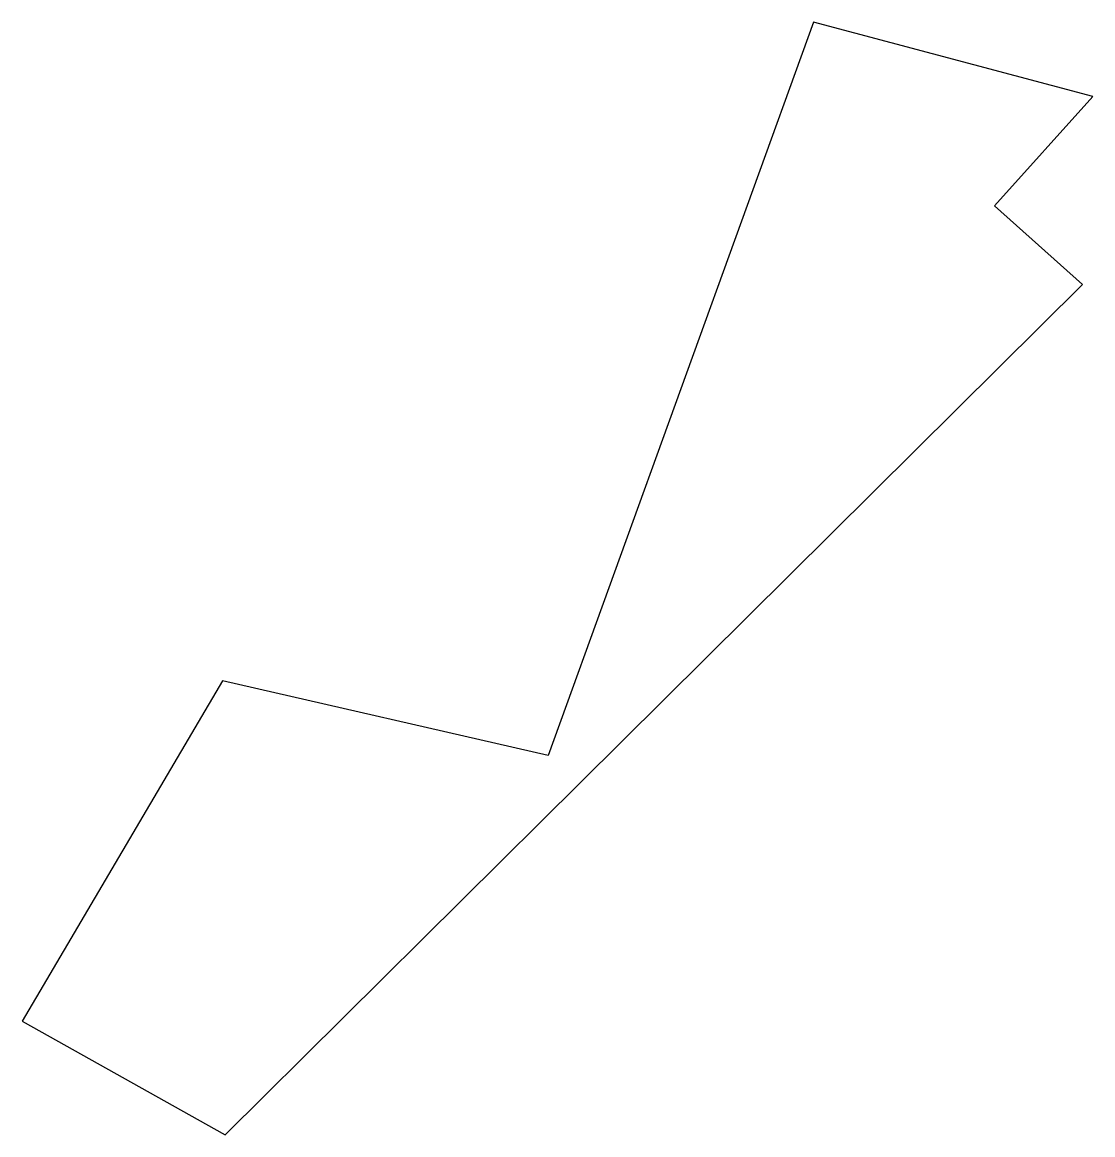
# Model space of a CAD drawing. Header units: millimetres. Extents: x 250369.6 to 250397.1, y 3593171.4 to 3593200.
import ezdxf

# ---------------------------------------------------------------- set-up
doc = ezdxf.new("R2010")
doc.units = ezdxf.units.MM

msp = doc.modelspace()

# ---------------------------------------------------------------- linework, layer by layer
at = {"elevation": 133.327}
msp.add_lwpolyline([(250397.087, 3593198.097), (250389.92, 3593200.004), (250383.102, 3593181.166), (250374.737, 3593183.089), (250369.599, 3593174.341), (250374.807, 3593171.427), (250383.921, 3593180.467), (250396.824, 3593193.265), (250394.562, 3593195.288)], close=True, dxfattribs=at)

doc.saveas('drawing.dxf')
